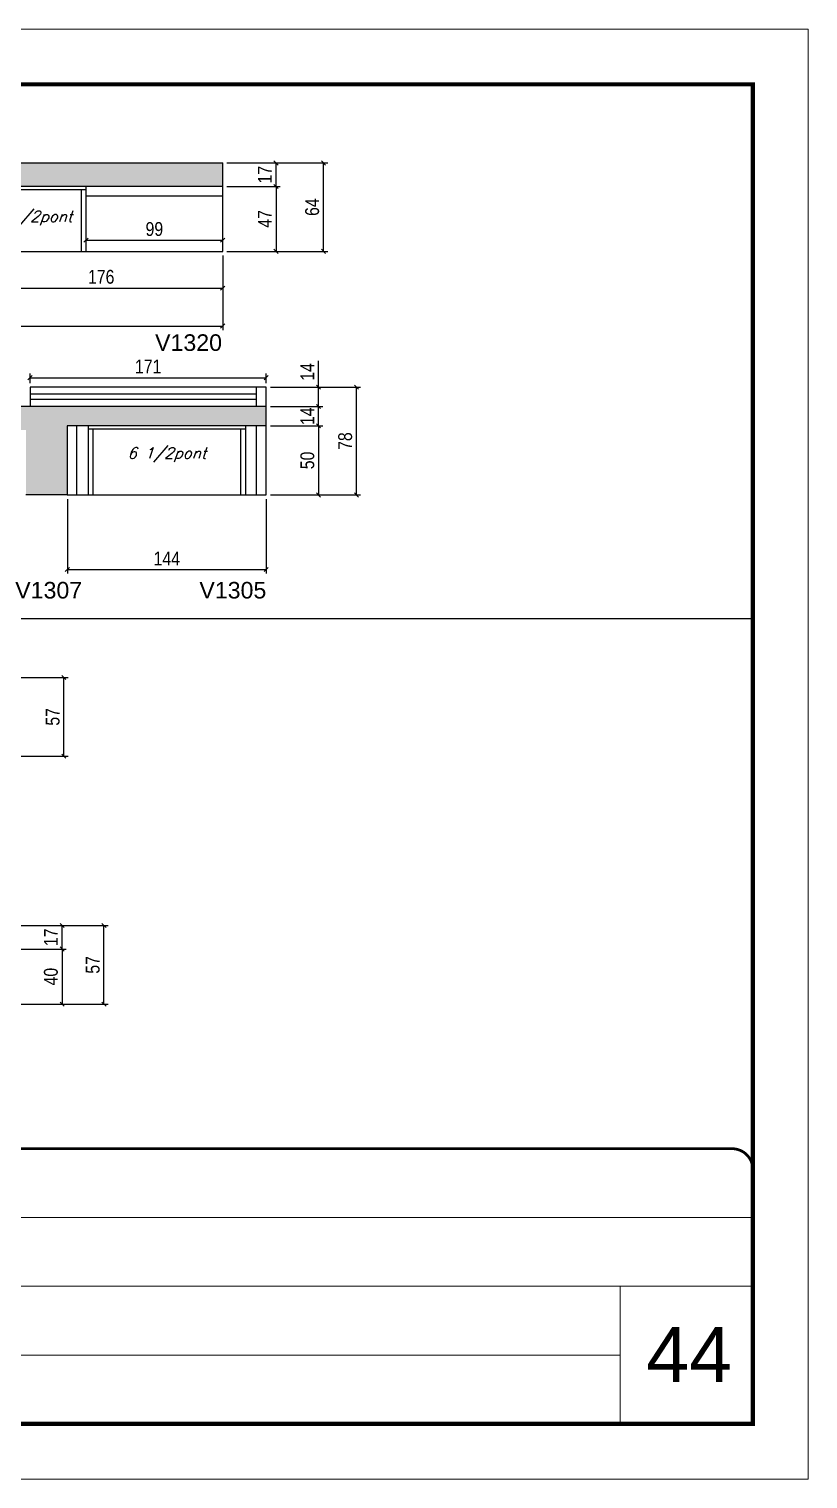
# Model space of a CAD drawing. Extents: x 3309 to 10384, y -2522 to 14608.
# Drawn here: x 8999 to 9563, y 2072 to 3122 of the extents above; entities that cross this region are included whole.
import ezdxf

# ---------------------------------------------------------------- set-up
doc = ezdxf.new("R2010")
doc.units = 0
doc.linetypes.add('CONTINUO', pattern=[0])
doc.linetypes.add('DASHED', pattern=[0.75, 0.5, -0.25])
for name, color, linetype in [('5', 5, 'Continuous'), ('COTA', 241, 'Continuous'), ('Painéis', 200, 'Continuous'), ('SARR_2.2x7', 40, 'Continuous'), ('SARR_3.5x7', 81, 'Continuous'), ('SARR_EDITAR', 141, 'Continuous'), ('texto', 7, 'Continuous')]:
    doc.layers.add(name, color=color, linetype=linetype)
for name, color, linetype, lineweight in [('CARIMBO', 255, 'Continuous', 9), ('Folhas', 255, 'Continuous', 9), ('SARRAFO DE PRESSAO', 251, 'DASHED', 9)]:
    doc.layers.add(name, color=color, linetype=linetype, lineweight=lineweight)
doc.styles.add('ARIAL', font='arial.ttf')
doc.styles.add('COTA TECNICA', font='techl___.ttf', dxfattribs={"height": 10})
doc.styles.add('Romans', font='romans.shx')
doc.styles.get("Standard").update_dxf_attribs({"font": 'arial.ttf'})
doc.dimstyles.new('PAINEL', dxfattribs={"dimtxt": 10, "dimasz": 3, "dimexe": 3, "dimexo": 3, "dimgap": 3, "dimtad": 1, "dimdec": 1, "dimzin": 12, "dimdsep": 46, "dimtxsty": 'COTA TECNICA', "dimblk1": 'OBLIQUE', "dimblk2": 'OBLIQUE', "dimsah": 1, "dimcen": 0.9, "dimclrd": 4, "dimclre": 4, "dimclrt": 240, "dimadec": 1, "dimazin": 3, "dimtfac": 1, "dimtdec": 1, "dimtmove": 0, "dimatfit": 3, "dimfxl": 1, "dimtolj": 1, "dimtzin": 12, "dimarcsym": 0})

# ---------------------------------------------------------------- blocks, each defined once
blk = doc.blocks.new('9999999999')
at = {"color": 30, "linetype": 'CONTINUO'}
for p, q in [((98564.6, 34379.6), (99584, 34379.6)), ((98564.6, 34329.8), (99488, 34329.8)), ((99584, 34329.8), (99488, 34329.8)), ((99488, 34329.8), (99488, 34230.2)), ((98564.6, 34280), (99488, 34280))]:
    blk.add_line(p, q, dxfattribs=at)
at = {"color": 30, "linetype": 'CONTINUO', "const_width": 2}
blk.add_lwpolyline([(99584, 34230.2), (99584, 34414.4, 0.414214), (99569, 34429.4), (98229, 34429.4, 0.414214), (98214, 34414.4), (98214, 34245.2, 0.414214), (98229, 34230.2), (99584, 34230.2)], format="xyb", dxfattribs=at)
at = {"layer": 'Folhas'}
blk.add_lwpolyline([(98139, 34190.2), (99624, 34190.2), (99624, 35240.2), (98139, 35240.2)], close=True, dxfattribs=at)
at = {"layer": 'Folhas', "color": 30, "const_width": 3}
blk.add_lwpolyline([(98214, 34230.2), (99584, 34230.2), (99584, 35200.2), (98214, 35200.2)], close=True, dxfattribs=at)
blk = doc.blocks.new('_Oblique')
at = {"color": 0, "linetype": 'ByBlock', "lineweight": -2}
blk.add_line((-0.5, -0.5), (0.5, 0.5), dxfattribs=at)
blk = doc.blocks.new('*D1401')
at = {"layer": 'COTA', "color": 4, "lineweight": -2, "transparency": 16777216}
for p, q in [((8719.1, 2958.1), (8719.1, 2904)), ((9139.1, 2958.1), (9139.1, 2904)), ((8719.1, 2907), (9139.1, 2907))]:
    blk.add_line(p, q, dxfattribs=at)
at = {"layer": 'Defpoints', "color": 0, "transparency": 16777216}
for p in [(8719.1, 2961.1), (9139.1, 2961.1), (9139.1, 2907)]:
    blk.add_point(p, dxfattribs=at)
at = {"layer": 'COTA', "color": 4, "lineweight": -2, "transparency": 16777216, "xscale": 3, "yscale": 3, "zscale": 3, "rotation": 180}
blk.add_blockref('_Oblique', (8719.1, 2907), dxfattribs=at)
at = {"layer": 'COTA', "color": 4, "lineweight": -2, "transparency": 16777216, "xscale": 3, "yscale": 3, "zscale": 3}
blk.add_blockref('_Oblique', (9139.1, 2907), dxfattribs=at)
at = {"layer": 'COTA', "color": 240, "transparency": 16777216, "insert": (8929.1, 2915.1), "char_height": 10, "attachment_point": 5, "style": 'COTA TECNICA'}
blk.add_mtext('\\A1;420', dxfattribs=at)
blk = doc.blocks.new('*D1403')
at = {"layer": 'COTA', "color": 4, "lineweight": -2, "transparency": 16777216}
for p, q in [((8963.1, 2958.1), (8963.1, 2931.5)), ((9139.1, 2958.1), (9139.1, 2931.5)), ((8963.1, 2934.5), (9139.1, 2934.5))]:
    blk.add_line(p, q, dxfattribs=at)
at = {"layer": 'Defpoints', "color": 0, "transparency": 16777216}
for p in [(8963.1, 2961.1), (9139.1, 2961.1), (9139.1, 2934.5)]:
    blk.add_point(p, dxfattribs=at)
at = {"layer": 'COTA', "color": 4, "lineweight": -2, "transparency": 16777216, "xscale": 3, "yscale": 3, "zscale": 3, "rotation": 180}
blk.add_blockref('_Oblique', (8963.1, 2934.5), dxfattribs=at)
at = {"layer": 'COTA', "color": 4, "lineweight": -2, "transparency": 16777216, "xscale": 3, "yscale": 3, "zscale": 3}
blk.add_blockref('_Oblique', (9139.1, 2934.5), dxfattribs=at)
at = {"layer": 'COTA', "color": 240, "transparency": 16777216, "insert": (9051.1, 2942.6), "char_height": 10, "attachment_point": 5, "style": 'COTA TECNICA'}
blk.add_mtext('\\A1;176', dxfattribs=at)
blk = doc.blocks.new('*D1404')
at = {"layer": 'COTA', "color": 4, "lineweight": -2, "transparency": 16777216}
for p, q in [((9142.1, 3008.1), (9180.7, 3008.1)), ((9177.7, 3008.1), (9177.7, 2961.1)), ((9142.1, 2961.1), (9180.7, 2961.1))]:
    blk.add_line(p, q, dxfattribs=at)
at = {"layer": 'Defpoints', "color": 0, "transparency": 16777216}
for p in [(9139.1, 3008.1), (9139.1, 2961.1), (9177.7, 2961.1)]:
    blk.add_point(p, dxfattribs=at)
at = {"layer": 'COTA', "color": 4, "lineweight": -2, "transparency": 16777216, "xscale": 3, "yscale": 3, "zscale": 3}
for p, rotation in [((9177.7, 3008.1), 90), ((9177.7, 2961.1), 270)]:
    blk.add_blockref('_Oblique', p, dxfattribs=dict(at, rotation=rotation))
at = {"layer": 'COTA', "color": 240, "transparency": 16777216, "insert": (9169.6, 2984.6), "char_height": 10, "attachment_point": 5, "rotation": 90, "style": 'COTA TECNICA'}
blk.add_mtext('\\A1;47', dxfattribs=at)
blk = doc.blocks.new('*D1405')
at = {"layer": 'COTA', "color": 4, "lineweight": -2, "transparency": 16777216}
for p, q in [((9142.1, 3025.1), (9180.7, 3025.1)), ((9177.7, 3008.1), (9177.7, 3025.1)), ((9142.1, 3008.1), (9180.7, 3008.1))]:
    blk.add_line(p, q, dxfattribs=at)
at = {"layer": 'Defpoints', "color": 0, "transparency": 16777216}
for p in [(9139.1, 3025.1), (9177.7, 3025.1), (9139.1, 3008.1)]:
    blk.add_point(p, dxfattribs=at)
at = {"layer": 'COTA', "color": 4, "lineweight": -2, "transparency": 16777216, "xscale": 3, "yscale": 3, "zscale": 3}
for p, rotation in [((9177.7, 3025.1), 90), ((9177.7, 3008.1), 270)]:
    blk.add_blockref('_Oblique', p, dxfattribs=dict(at, rotation=rotation))
at = {"layer": 'COTA', "color": 240, "transparency": 16777216, "insert": (9169.6, 3016.6), "char_height": 10, "attachment_point": 5, "rotation": 90, "style": 'COTA TECNICA'}
blk.add_mtext('\\A1;17', dxfattribs=at)
blk = doc.blocks.new('*D1406')
at = {"layer": 'COTA', "color": 4, "lineweight": -2, "transparency": 16777216}
for p, q in [((9142.1, 3025.1), (9215.1, 3025.1)), ((9212.1, 2961.1), (9212.1, 3025.1)), ((9142.1, 2961.1), (9215.1, 2961.1))]:
    blk.add_line(p, q, dxfattribs=at)
at = {"layer": 'Defpoints', "color": 0, "transparency": 16777216}
for p in [(9139.1, 3025.1), (9212.1, 3025.1), (9139.1, 2961.1)]:
    blk.add_point(p, dxfattribs=at)
at = {"layer": 'COTA', "color": 4, "lineweight": -2, "transparency": 16777216, "xscale": 3, "yscale": 3, "zscale": 3}
for p, rotation in [((9212.1, 3025.1), 90), ((9212.1, 2961.1), 270)]:
    blk.add_blockref('_Oblique', p, dxfattribs=dict(at, rotation=rotation))
at = {"layer": 'COTA', "color": 240, "transparency": 16777216, "insert": (9203.9, 2993.1), "char_height": 10, "attachment_point": 5, "rotation": 90, "style": 'COTA TECNICA'}
blk.add_mtext('\\A1;64', dxfattribs=at)
blk = doc.blocks.new('*D1408')
at = {"layer": 'COTA', "color": 4, "lineweight": -2, "transparency": 16777216}
for p, q in [((9040.1, 2964.1), (9040.1, 2972.2)), ((9139.1, 2964.1), (9139.1, 2972.2)), ((9040.1, 2969.2), (9139.1, 2969.2))]:
    blk.add_line(p, q, dxfattribs=at)
at = {"layer": 'Defpoints', "color": 0, "transparency": 16777216}
for p in [(9040.1, 2961.1), (9139.1, 2969.2), (9139.1, 2961.1)]:
    blk.add_point(p, dxfattribs=at)
at = {"layer": 'COTA', "color": 4, "lineweight": -2, "transparency": 16777216, "xscale": 3, "yscale": 3, "zscale": 3, "rotation": 180}
blk.add_blockref('_Oblique', (9040.1, 2969.2), dxfattribs=at)
at = {"layer": 'COTA', "color": 4, "lineweight": -2, "transparency": 16777216, "xscale": 3, "yscale": 3, "zscale": 3}
blk.add_blockref('_Oblique', (9139.1, 2969.2), dxfattribs=at)
at = {"layer": 'COTA', "color": 240, "transparency": 16777216, "insert": (9089.6, 2977.2), "char_height": 10, "attachment_point": 5, "style": 'COTA TECNICA'}
blk.add_mtext('\\A1;99', dxfattribs=at)
blk = doc.blocks.new('*D1413')
at = {"layer": 'COTA', "color": 4, "lineweight": -2, "transparency": 16777216}
for p, q in [((9026.6, 2781.7), (9026.6, 2727.7)), ((9170.6, 2781.7), (9170.6, 2727.7)), ((9026.6, 2730.7), (9170.6, 2730.7))]:
    blk.add_line(p, q, dxfattribs=at)
at = {"layer": 'Defpoints', "color": 0, "transparency": 16777216}
for p in [(9026.6, 2784.7), (9170.6, 2784.7), (9170.6, 2730.7)]:
    blk.add_point(p, dxfattribs=at)
at = {"layer": 'COTA', "color": 4, "lineweight": -2, "transparency": 16777216, "xscale": 3, "yscale": 3, "zscale": 3, "rotation": 180}
blk.add_blockref('_Oblique', (9026.6, 2730.7), dxfattribs=at)
at = {"layer": 'COTA', "color": 4, "lineweight": -2, "transparency": 16777216, "xscale": 3, "yscale": 3, "zscale": 3}
blk.add_blockref('_Oblique', (9170.6, 2730.7), dxfattribs=at)
at = {"layer": 'COTA', "color": 240, "transparency": 16777216, "insert": (9098.6, 2738.7), "char_height": 10, "attachment_point": 5, "style": 'COTA TECNICA'}
blk.add_mtext('\\A1;144', dxfattribs=at)
blk = doc.blocks.new('*D1418')
at = {"layer": 'COTA', "color": 4, "lineweight": -2, "transparency": 16777216}
for p, q in [((8999.6, 2865.7), (8999.6, 2872.6)), ((8999.6, 2869.6), (9170.6, 2869.6)), ((9170.6, 2865.7), (9170.6, 2872.6))]:
    blk.add_line(p, q, dxfattribs=at)
at = {"layer": 'Defpoints', "color": 0, "transparency": 16777216}
for p in [(9170.6, 2869.6), (8999.6, 2862.7), (9170.6, 2862.7)]:
    blk.add_point(p, dxfattribs=at)
at = {"layer": 'COTA', "color": 4, "lineweight": -2, "transparency": 16777216, "xscale": 3, "yscale": 3, "zscale": 3, "rotation": 180}
blk.add_blockref('_Oblique', (8999.6, 2869.6), dxfattribs=at)
at = {"layer": 'COTA', "color": 4, "lineweight": -2, "transparency": 16777216, "xscale": 3, "yscale": 3, "zscale": 3}
blk.add_blockref('_Oblique', (9170.6, 2869.6), dxfattribs=at)
at = {"layer": 'COTA', "color": 240, "transparency": 16777216, "insert": (9085.1, 2877.7), "char_height": 10, "attachment_point": 5, "style": 'COTA TECNICA'}
blk.add_mtext('\\A1;171', dxfattribs=at)
blk = doc.blocks.new('*D1419')
at = {"layer": 'COTA', "color": 4, "lineweight": -2, "transparency": 16777216}
for p, q in [((9173.6, 2834.7), (9211.5, 2834.7)), ((9208.5, 2834.7), (9208.5, 2784.7)), ((9173.6, 2784.7), (9211.5, 2784.7))]:
    blk.add_line(p, q, dxfattribs=at)
at = {"layer": 'Defpoints', "color": 0, "transparency": 16777216}
for p in [(9170.6, 2834.7), (9170.6, 2784.7), (9208.5, 2784.7)]:
    blk.add_point(p, dxfattribs=at)
at = {"layer": 'COTA', "color": 4, "lineweight": -2, "transparency": 16777216, "xscale": 3, "yscale": 3, "zscale": 3}
for p, rotation in [((9208.5, 2834.7), 90), ((9208.5, 2784.7), 270)]:
    blk.add_blockref('_Oblique', p, dxfattribs=dict(at, rotation=rotation))
at = {"layer": 'COTA', "color": 240, "transparency": 16777216, "insert": (9200.4, 2809.7), "char_height": 10, "attachment_point": 5, "rotation": 90, "style": 'COTA TECNICA'}
blk.add_mtext('\\A1;50', dxfattribs=at)
blk = doc.blocks.new('*D1420')
at = {"layer": 'COTA', "color": 4, "lineweight": -2, "transparency": 16777216}
for p, q in [((9173.6, 2848.7), (9211.5, 2848.7)), ((9208.5, 2834.7), (9208.5, 2848.7)), ((9173.6, 2834.7), (9211.5, 2834.7))]:
    blk.add_line(p, q, dxfattribs=at)
at = {"layer": 'Defpoints', "color": 0, "transparency": 16777216}
for p in [(9170.6, 2848.7), (9208.5, 2848.7), (9170.6, 2834.7)]:
    blk.add_point(p, dxfattribs=at)
at = {"layer": 'COTA', "color": 4, "lineweight": -2, "transparency": 16777216, "xscale": 3, "yscale": 3, "zscale": 3}
for p, rotation in [((9208.5, 2848.7), 90), ((9208.5, 2834.7), 270)]:
    blk.add_blockref('_Oblique', p, dxfattribs=dict(at, rotation=rotation))
at = {"layer": 'COTA', "color": 240, "transparency": 16777216, "insert": (9200.4, 2841.7), "char_height": 10, "attachment_point": 5, "rotation": 90, "style": 'COTA TECNICA'}
blk.add_mtext('\\A1;14', dxfattribs=at)
blk = doc.blocks.new('*D1421')
at = {"layer": 'COTA', "color": 4, "lineweight": -2, "transparency": 16777216}
for p, q in [((9208.5, 2862.7), (9208.5, 2881.8)), ((9173.6, 2862.7), (9211.5, 2862.7)), ((9208.5, 2848.7), (9208.5, 2862.7)), ((9173.6, 2848.7), (9211.5, 2848.7))]:
    blk.add_line(p, q, dxfattribs=at)
at = {"layer": 'Defpoints', "color": 0, "transparency": 16777216}
for p in [(9170.6, 2862.7), (9208.5, 2862.7), (9170.6, 2848.7)]:
    blk.add_point(p, dxfattribs=at)
at = {"layer": 'COTA', "color": 4, "lineweight": -2, "transparency": 16777216, "xscale": 3, "yscale": 3, "zscale": 3}
for p, rotation in [((9208.5, 2862.7), 90), ((9208.5, 2848.7), 270)]:
    blk.add_blockref('_Oblique', p, dxfattribs=dict(at, rotation=rotation))
at = {"layer": 'COTA', "color": 240, "transparency": 16777216, "insert": (9200.4, 2873.8), "char_height": 10, "attachment_point": 5, "rotation": 90, "style": 'COTA TECNICA'}
blk.add_mtext('\\A1;14', dxfattribs=at)
blk = doc.blocks.new('*D1422')
at = {"layer": 'COTA', "color": 4, "lineweight": -2, "transparency": 16777216}
for p, q in [((9173.6, 2862.7), (9238.9, 2862.7)), ((9235.9, 2784.7), (9235.9, 2862.7)), ((9173.6, 2784.7), (9238.9, 2784.7))]:
    blk.add_line(p, q, dxfattribs=at)
at = {"layer": 'Defpoints', "color": 0, "transparency": 16777216}
for p in [(9170.6, 2862.7), (9235.9, 2862.7), (9170.6, 2784.7)]:
    blk.add_point(p, dxfattribs=at)
at = {"layer": 'COTA', "color": 4, "lineweight": -2, "transparency": 16777216, "xscale": 3, "yscale": 3, "zscale": 3}
for p, rotation in [((9235.9, 2862.7), 90), ((9235.9, 2784.7), 270)]:
    blk.add_blockref('_Oblique', p, dxfattribs=dict(at, rotation=rotation))
at = {"layer": 'COTA', "color": 240, "transparency": 16777216, "insert": (9227.8, 2823.7), "char_height": 10, "attachment_point": 5, "rotation": 90, "style": 'COTA TECNICA'}
blk.add_mtext('\\A1;78', dxfattribs=at)
blk = doc.blocks.new('*D1445')
at = {"layer": 'COTA', "color": 4, "lineweight": -2, "transparency": 16777216}
for p, q in [((8959.1, 2652.5), (9027.1, 2652.5)), ((9024.1, 2595.5), (9024.1, 2652.5)), ((8959.1, 2595.5), (9027.1, 2595.5))]:
    blk.add_line(p, q, dxfattribs=at)
at = {"layer": 'Defpoints', "color": 0, "transparency": 16777216}
for p in [(8956.1, 2652.5), (9024.1, 2652.5), (8956.1, 2595.5)]:
    blk.add_point(p, dxfattribs=at)
at = {"layer": 'COTA', "color": 4, "lineweight": -2, "transparency": 16777216, "xscale": 3, "yscale": 3, "zscale": 3}
for p, rotation in [((9024.1, 2652.5), 90), ((9024.1, 2595.5), 270)]:
    blk.add_blockref('_Oblique', p, dxfattribs=dict(at, rotation=rotation))
at = {"layer": 'COTA', "color": 240, "transparency": 16777216, "insert": (9016, 2624), "char_height": 10, "attachment_point": 5, "rotation": 90, "style": 'COTA TECNICA'}
blk.add_mtext('\\A1;57', dxfattribs=at)
blk = doc.blocks.new('*D1454')
at = {"layer": 'COTA', "color": 4, "lineweight": -2, "transparency": 16777216}
for p, q in [((8989.1, 2455.9), (9025.8, 2455.9)), ((9022.8, 2455.9), (9022.8, 2415.9)), ((8989.1, 2415.9), (9025.8, 2415.9))]:
    blk.add_line(p, q, dxfattribs=at)
at = {"layer": 'Defpoints', "color": 0, "transparency": 16777216}
for p in [(8986.1, 2455.9), (8986.1, 2415.9), (9022.8, 2415.9)]:
    blk.add_point(p, dxfattribs=at)
at = {"layer": 'COTA', "color": 4, "lineweight": -2, "transparency": 16777216, "xscale": 3, "yscale": 3, "zscale": 3}
for p, rotation in [((9022.8, 2455.9), 90), ((9022.8, 2415.9), 270)]:
    blk.add_blockref('_Oblique', p, dxfattribs=dict(at, rotation=rotation))
at = {"layer": 'COTA', "color": 240, "transparency": 16777216, "insert": (9014.7, 2435.9), "char_height": 10, "attachment_point": 5, "rotation": 90, "style": 'COTA TECNICA'}
blk.add_mtext('\\A1;40', dxfattribs=at)
blk = doc.blocks.new('*D1455')
at = {"layer": 'COTA', "color": 4, "lineweight": -2, "transparency": 16777216}
for p, q in [((8989.1, 2472.9), (9025.8, 2472.9)), ((9022.8, 2455.9), (9022.8, 2472.9)), ((8989.1, 2455.9), (9025.8, 2455.9))]:
    blk.add_line(p, q, dxfattribs=at)
at = {"layer": 'Defpoints', "color": 0, "transparency": 16777216}
for p in [(8986.1, 2472.9), (9022.8, 2472.9), (8986.1, 2455.9)]:
    blk.add_point(p, dxfattribs=at)
at = {"layer": 'COTA', "color": 4, "lineweight": -2, "transparency": 16777216, "xscale": 3, "yscale": 3, "zscale": 3}
for p, rotation in [((9022.8, 2472.9), 90), ((9022.8, 2455.9), 270)]:
    blk.add_blockref('_Oblique', p, dxfattribs=dict(at, rotation=rotation))
at = {"layer": 'COTA', "color": 240, "transparency": 16777216, "insert": (9014.7, 2464.4), "char_height": 10, "attachment_point": 5, "rotation": 90, "style": 'COTA TECNICA'}
blk.add_mtext('\\A1;17', dxfattribs=at)
blk = doc.blocks.new('*D1456')
at = {"layer": 'COTA', "color": 4, "lineweight": -2, "transparency": 16777216}
for p, q in [((8992.1, 2472.9), (9056.1, 2472.9)), ((9053.1, 2415.9), (9053.1, 2472.9)), ((8989.1, 2415.9), (9056.1, 2415.9))]:
    blk.add_line(p, q, dxfattribs=at)
at = {"layer": 'Defpoints', "color": 0, "transparency": 16777216}
for p in [(8989.1, 2472.9), (9053.1, 2472.9), (8986.1, 2415.9)]:
    blk.add_point(p, dxfattribs=at)
at = {"layer": 'COTA', "color": 4, "lineweight": -2, "transparency": 16777216, "xscale": 3, "yscale": 3, "zscale": 3}
for p, rotation in [((9053.1, 2472.9), 90), ((9053.1, 2415.9), 270)]:
    blk.add_blockref('_Oblique', p, dxfattribs=dict(at, rotation=rotation))
at = {"layer": 'COTA', "color": 240, "transparency": 16777216, "insert": (9045, 2444.4), "char_height": 10, "attachment_point": 5, "rotation": 90, "style": 'COTA TECNICA'}
blk.add_mtext('\\A1;57', dxfattribs=at)

msp = doc.modelspace()

# ---------------------------------------------------------------- hatches: boundary and pattern name
at = {"layer": 'COTA'}
h = msp.add_hatch(dxfattribs=at)
h.set_pattern_fill('AR-CONC', color=256, scale=0.03)
h.set_pattern_definition([(50, (0, 13.234), (5.46554, -0.4781726), [0.5715, -6.2865]), (355, (0, 13.234), (-1.0573026, 5.7317054), [0.4572, -5.0292175]), (100.451445, (0.4555, 13.194), (4.4082374, 5.2535326), [0.4857003, -5.3427073]), (46.1842, (0, 14.758), (8.132371, -1.26127), [0.85725, -9.42975]), (96.63556, (0.678, 14.653), (7.122124, 7.422784), [0.728551, -8.014068]), (351.18415, (0, 14.758), (7.122124, 7.422784), [0.685799, -7.543792]), (21, (0.762, 14.377), (4.5484317, -3.067956), [0.5715, -6.2865]), (326, (0.762, 14.377), (1.854061, 5.525639), [0.4572, -5.0292]), (71.451445, (1.141, 14.1214), (6.4024926, 2.457683), [0.4857003, -5.342698]), (37.5, (0, 13.234), (0.0926581, 2.53665117), [0, -4.96824, 0, -5.1054, 0, -5.04825]), (7.5, (0, 13.234), (2.0045899, 3.00541724), [0, -2.91084, 0, -4.85394, 0, -1.92405]), (327.5, (-1.6993, 13.234), (4.06771786, -0.1718623), [0, -1.905, 0, -5.9436, 0, -7.8867]), (317.5, (-2.4613, 13.234), (4.4438754, 0.7627947), [0, -2.4765, 0, -3.94716, 0, -5.6007])])
h.paths.add_polyline_path([(8689.08, 2961.09), (8719.08, 2961.09), (8719.08, 3008.09), (9139.08, 3008.09), (9139.08, 3025.09), (8719.08, 3025.09), (8719.08, 3039.09), (8545.08, 3039.09), (8545.08, 3025.09), (8689.08, 3025.09)])
h = msp.add_hatch(dxfattribs=at)
h.set_pattern_fill('AR-CONC', color=256, scale=0.03)
h.paths.add_polyline_path([(9026.58, 2834.72), (9170.58, 2834.72), (9170.58, 2848.72), (8999.58, 2848.72), (8545.08, 2848.72), (8545.08, 2831.72), (8996.58, 2831.72), (8996.58, 2784.72), (9026.58, 2784.72)])

# ---------------------------------------------------------------- linework, layer by layer
for p, q in [((8719.08, 3025.09), (9139.08, 3025.09)), ((9139.08, 3008.09), (9139.08, 3025.09)), ((8999.58, 2848.72), (8545.08, 2848.72)), ((9170.58, 2834.72), (9170.58, 2848.72)), ((9026.58, 2784.72), (8996.58, 2784.72)), ((8152.87, 2695.21), (9522.87, 2695.21))]:
    msp.add_line(p, q, dxfattribs=at)
at = {"layer": 'Painéis', "linetype": 'ByBlock'}
for p, q in [((9139.08, 3008.09), (8719.08, 3008.09)), ((9139.08, 2961.09), (9139.08, 3008.09)), ((8719.08, 2961.09), (9139.08, 2961.09)), ((9170.58, 2862.72), (8999.58, 2862.72)), ((8999.58, 2862.72), (8999.58, 2848.72)), ((9170.58, 2848.72), (9170.58, 2862.72)), ((9170.58, 2848.72), (8999.58, 2848.72)), ((9170.58, 2834.72), (9026.58, 2834.72)), ((9026.58, 2834.72), (9026.58, 2784.72)), ((9170.58, 2784.72), (9170.58, 2834.72)), ((9026.58, 2784.72), (9170.58, 2784.72))]:
    msp.add_line(p, q, dxfattribs=at)
at = {"layer": 'SARR_2.2x7', "linetype": 'Continuous'}
for p, q in [((8963.08, 3005.89), (9040.08, 3005.89)), ((9139.08, 3001.09), (9040.08, 3001.09)), ((9163.58, 2848.72), (9163.58, 2862.72)), ((9033.58, 2784.72), (9033.58, 2834.72)), ((9041.58, 2832.52), (9155.58, 2832.52)), ((9163.58, 2784.72), (9163.58, 2834.72))]:
    msp.add_line(p, q, dxfattribs=at)
at = {"layer": 'SARR_3.5x7'}
for p, q in [((9036.58, 3005.89), (9036.58, 2961.09)), ((9040.08, 3008.09), (9040.08, 2961.09)), ((9041.58, 2834.72), (9041.58, 2784.72)), ((9045.08, 2832.52), (9045.08, 2784.72)), ((9152.08, 2832.52), (9152.08, 2784.72)), ((9155.58, 2834.72), (9155.58, 2784.72))]:
    msp.add_line(p, q, dxfattribs=at)
at = {"layer": 'SARR_EDITAR', "linetype": 'ByBlock'}
for p, q in [((9163.58, 2857.72), (8999.58, 2857.72)), ((9163.58, 2853.72), (8999.58, 2853.72))]:
    msp.add_line(p, q, dxfattribs=at)

# ---------------------------------------------------------------- block references
at = {"layer": 'SARRAFO DE PRESSAO', "color": 6, "linetype": 'ByBlock'}
msp.add_blockref('9999999999', (-90061.11, -32118.1), dxfattribs=at)

# ---------------------------------------------------------------- texts
at = {"layer": '5', "linetype": 'Continuous'}
for s, rotation, p in [('V1320', 359.99996, (9090.12, 2889.02)), ('V1307', 0.00004, (8988.86, 2709.72)), ('V1305', 0.00004, (9122.19, 2709.72))]:
    msp.add_text(s, height=12, rotation=rotation, dxfattribs=at).set_placement(p)
at = {"layer": 'CARIMBO', "style": 'ARIAL'}
msp.add_text('44', height=40, dxfattribs=at).set_placement((9445.73, 2142.25))
at = {"layer": 'texto', "color": 2, "char_height": 8, "attachment_point": 5, "style": 'Romans'}
for s, insert in [('{\\Q19;\\C256;4 1/2pont}', (9001.58, 2985.09)), ('{\\Q19;\\C256;6 1/2pont}', (9098.58, 2813.72))]:
    msp.add_mtext(s, dxfattribs=dict(at, insert=insert))

# ---------------------------------------------------------------- dimensions: what is measured, and where the dimension line sits
at = {"layer": 'COTA'}
for base, p1, p2, angle, picture, middle in [((9177.71, 3025.09), (9139.08, 3008.09), (9139.08, 3025.09), 90, '*D1405', (9169.64, 3016.59)), ((9212.05, 3025.09), (9139.08, 2961.09), (9139.08, 3025.09), 90, '*D1406', (9203.95, 2993.09)), ((9177.71, 2961.09), (9139.08, 3008.09), (9139.08, 2961.09), 90, '*D1404', (9169.64, 2984.59)), ((9139.08, 2907.03), (8719.08, 2961.09), (9139.08, 2961.09), 180, '*D1401', (8929.08, 2915.13)), ((9208.51, 2862.72), (9170.58, 2848.72), (9170.58, 2862.72), 90, '*D1421', (9200.44, 2873.78)), ((9235.86, 2862.72), (9170.58, 2784.72), (9170.58, 2862.72), 90, '*D1422', (9227.76, 2823.72)), ((9208.51, 2784.72), (9170.58, 2834.72), (9170.58, 2784.72), 90, '*D1419', (9200.4, 2809.72)), ((9170.58, 2730.66), (9026.58, 2784.72), (9170.58, 2784.72), 180, '*D1413', (9098.58, 2738.73)), ((9024.13, 2652.5), (8956.08, 2595.5), (8956.08, 2652.5), 90, '*D1445', (9016.02, 2624)), ((9022.77, 2472.89), (8986.08, 2455.89), (8986.08, 2472.89), 90, '*D1455', (9014.7, 2464.39)), ((9053.07, 2472.89), (8986.08, 2415.89), (8989.08, 2472.89), 90, '*D1456', (9044.96, 2444.39)), ((9022.77, 2415.89), (8986.08, 2455.89), (8986.08, 2415.89), 90, '*D1454', (9014.67, 2435.89))]:
    dim = msp.add_linear_dim(base=base, p1=p1, p2=p2, angle=angle, dimstyle='PAINEL', dxfattribs=at)
    dim.commit()
    dim.dimension.update_dxf_attribs({"geometry": picture, "text_midpoint": middle})
for base, p1, p2, picture, middle in [((9139.08, 2969.16), (9040.08, 2961.09), (9139.08, 2961.09), '*D1408', (9089.58, 2977.25)), ((9170.58, 2869.61), (8999.58, 2862.72), (9170.58, 2862.72), '*D1418', (9085.08, 2877.68))]:
    dim = msp.add_linear_dim(base=base, p1=p1, p2=p2, dimstyle='PAINEL', dxfattribs=at)
    dim.commit()
    dim.dimension.update_dxf_attribs({"geometry": picture, "text_midpoint": middle})
dim = msp.add_linear_dim(base=(9139.08, 2934.51), p1=(8963.08, 2961.09), p2=(9139.08, 2961.09), dimstyle='PAINEL', override={"dimtmove": 1}, dxfattribs=at)
dim.commit()
dim.dimension.update_dxf_attribs({"geometry": '*D1403', "text_midpoint": (9051.08, 2942.61)})
dim = msp.add_linear_dim(base=(9208.51, 2848.72), p1=(9170.58, 2834.72), p2=(9170.58, 2848.72), angle=90, dimstyle='PAINEL', dxfattribs=at)
dim.commit()
dim.dimension.update_dxf_attribs({"geometry": '*D1420', "text_midpoint": (9208.51, 2841.72), "dimtype": 160})

doc.saveas('drawing.dxf')
